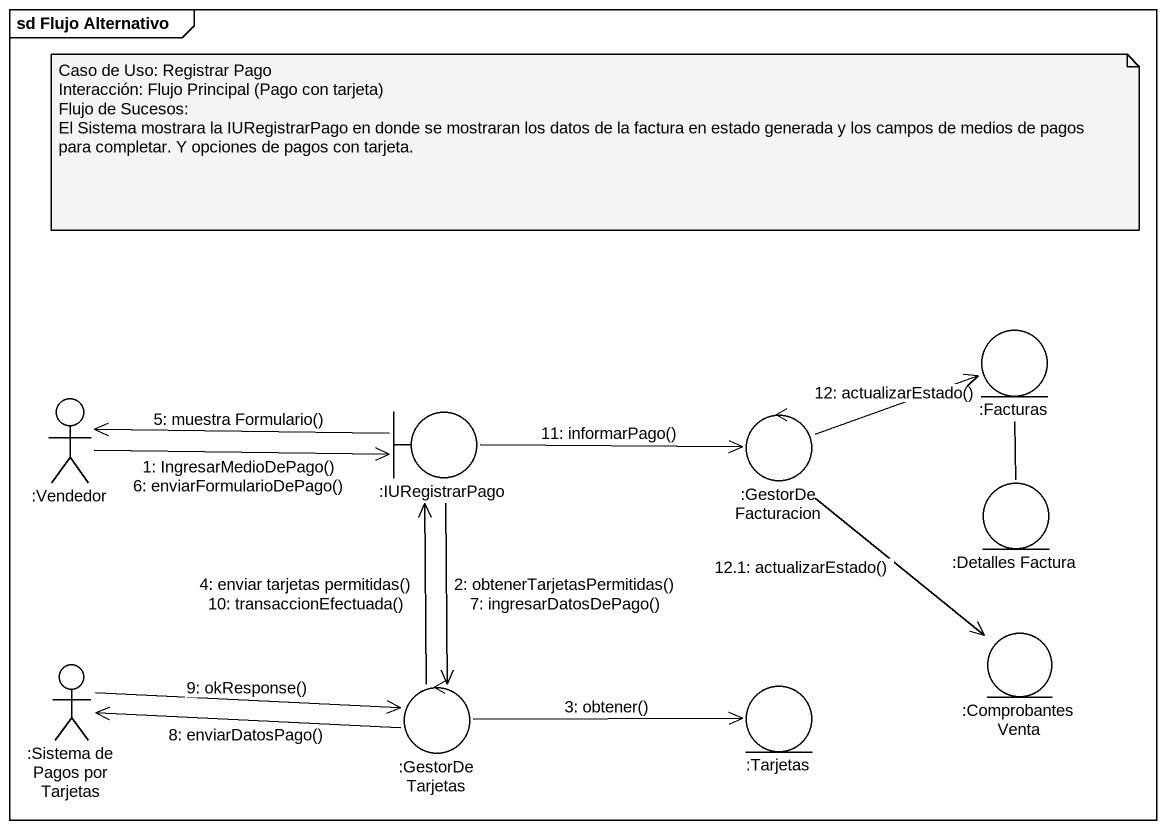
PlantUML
@startuml
mainframe sd Flujo Alternativo
entity ":Facturas" as Facturas
actor ":Vendedor" as Vendedor
boundary ":IURegistrarPago" as IURegistrarPago
control ":GestorDeFacturacion" as GestorDeFacturacion
entity ":Detalles Factura" as Detalles_Factura
entity ":ComprobantesVenta" as ComprobantesVenta
actor ":Sistema de Pagos por Tarjetas" as Sistema_de_Pagos_por
control ":GestorDeTarjetas" as GestorDeTarjetas
entity ":Tarjetas" as Tarjetas
Facturas -- Detalles_Factura
Vendedor -right-> IURegistrarPago : 1: IngresarMedioDePago()\n6: enviarFormularioDePago()
IURegistrarPago --> GestorDeTarjetas : 2: obtenerTarjetasPermitidas()\n7: ingresarDatosDePago()
GestorDeTarjetas -right-> Tarjetas : 3: obtener()
GestorDeTarjetas -up-> IURegistrarPago : 4: enviar tarjetas permitidas()\n10: transaccionEfectuada()
IURegistrarPago -left-> Vendedor : 5: muestra Formulario()
GestorDeTarjetas -left-> Sistema_de_Pagos_por : 8: enviarDatosPago()
Sistema_de_Pagos_por -right-> GestorDeTarjetas : 9: okResponse()
IURegistrarPago -right-> GestorDeFacturacion : 11: informarPago()
GestorDeFacturacion -right-> Facturas : 12: actualizarEstado()
GestorDeFacturacion --> ComprobantesVenta : 12.1: actualizarEstado()
note as N1
  Caso de Uso: Registrar Pago
  Interacción: Flujo Principal (Pago con tarjeta)
  Flujo de Sucesos:
  El Sistema mostrara la IURegistrarPago en donde se mostraran los datos de la factura en estado generada y los campos de medios de pagos para completar. Y opciones de pagos con tarjeta.
end note
@enduml
